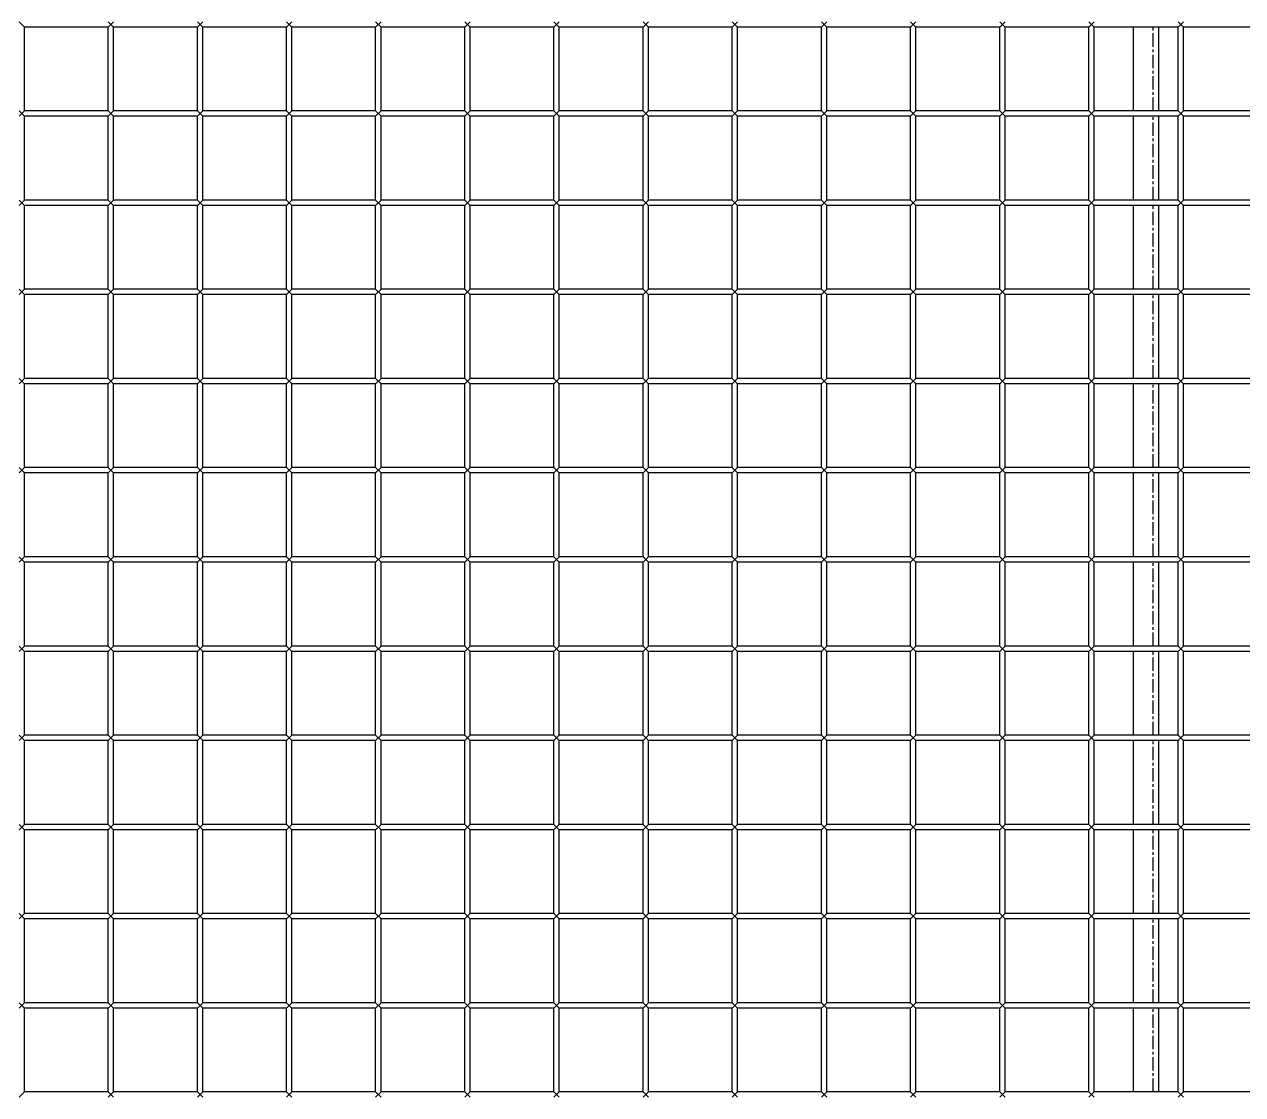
# Model space of a CAD drawing. Header units: millimetres. Extents: x -198529 to 244266, y -64 to 158464.
# Drawn here: x -148698 to -148015, y 96967 to 97567 of the extents above; entities that cross this region are included whole.
import ezdxf

# ---------------------------------------------------------------- set-up
doc = ezdxf.new("R2010")
doc.units = ezdxf.units.MM
doc.linetypes.add('CENTER', pattern=[12, 7.5, -1.5, 1.5, -1.5])
doc.layers.add('0-DCC', color=30, linetype='Continuous')

# ---------------------------------------------------------------- blocks, each defined once
blk = doc.blocks.new('DCC2850x1800(右)')
at = {"color": 0, "linetype": 'Continuous'}
for p, q in [((64492.5, -73306.48), (64489.5, -73303.48)), ((64492.5, -73303.48), (64489.5, -73306.48)), ((64542.5, -73306.48), (64539.5, -73303.48)), ((64542.5, -73303.48), (64539.5, -73306.48)), ((64592.5, -73306.48), (64589.5, -73303.48)), ((64592.5, -73303.48), (64589.5, -73306.48)), ((64642.5, -73306.48), (64639.5, -73303.48)), ((64642.5, -73303.48), (64639.5, -73306.48)), ((64692.5, -73306.48), (64689.5, -73303.48)), ((64692.5, -73303.48), (64689.5, -73306.48)), ((64742.5, -73306.48), (64739.5, -73303.48)), ((64742.5, -73303.48), (64739.5, -73306.48)), ((64792.5, -73306.48), (64789.5, -73303.48)), ((64792.5, -73303.48), (64789.5, -73306.48)), ((64842.5, -73306.48), (64839.5, -73303.48)), ((64842.5, -73303.48), (64839.5, -73306.48)), ((64892.5, -73306.48), (64889.5, -73303.48)), ((64892.5, -73303.48), (64889.5, -73306.48)), ((64942.5, -73306.48), (64939.5, -73303.48)), ((64942.5, -73303.48), (64939.5, -73306.48)), ((64992.5, -73306.48), (64989.5, -73303.48)), ((64992.5, -73303.48), (64989.5, -73306.48)), ((65042.5, -73306.48), (65039.5, -73303.48)), ((65042.5, -73303.48), (65039.5, -73306.48)), ((65092.5, -73306.48), (65089.5, -73303.48)), ((65089.5, -73306.48), (65092.5, -73303.48)), ((65139.5, -73306.48), (65142.5, -73303.48)), ((64442.5, -73306.48), (64489.5, -73306.48)), ((64489.5, -73353.48), (64489.5, -73306.48)), ((64492.5, -73353.48), (64492.5, -73306.48)), ((64492.5, -73306.48), (64539.5, -73306.48)), ((64503.5, -73306.48), (64503.5, -73353.48)), ((64517.5, -73353.48), (64517.5, -73306.48)), ((64539.5, -73353.48), (64539.5, -73306.48)), ((64542.5, -73353.48), (64542.5, -73306.48)), ((64542.5, -73306.48), (64589.5, -73306.48)), ((64589.5, -73353.48), (64589.5, -73306.48)), ((64592.5, -73353.48), (64592.5, -73306.48)), ((64592.5, -73306.48), (64639.5, -73306.48)), ((64639.5, -73353.48), (64639.5, -73306.48)), ((64642.5, -73353.48), (64642.5, -73306.48)), ((64642.5, -73306.48), (64689.5, -73306.48)), ((64689.5, -73353.48), (64689.5, -73306.48)), ((64692.5, -73353.48), (64692.5, -73306.48)), ((64692.5, -73306.48), (64739.5, -73306.48)), ((64739.5, -73353.48), (64739.5, -73306.48)), ((64742.5, -73353.48), (64742.5, -73306.48)), ((64742.5, -73306.48), (64789.5, -73306.48)), ((64789.5, -73353.48), (64789.5, -73306.48)), ((64792.5, -73353.48), (64792.5, -73306.48)), ((64792.5, -73306.48), (64839.5, -73306.48)), ((64839.5, -73353.48), (64839.5, -73306.48)), ((64842.5, -73353.48), (64842.5, -73306.48)), ((64842.5, -73306.48), (64889.5, -73306.48)), ((64889.5, -73353.48), (64889.5, -73306.48)), ((64892.5, -73353.48), (64892.5, -73306.48)), ((64892.5, -73306.48), (64939.5, -73306.48)), ((64939.5, -73353.48), (64939.5, -73306.48)), ((64942.5, -73353.48), (64942.5, -73306.48)), ((64942.5, -73306.48), (64989.5, -73306.48)), ((64989.5, -73353.48), (64989.5, -73306.48)), ((64992.5, -73353.48), (64992.5, -73306.48)), ((64992.5, -73306.48), (65039.5, -73306.48)), ((65039.5, -73353.48), (65039.5, -73306.48)), ((65042.5, -73353.48), (65042.5, -73306.48)), ((65042.5, -73306.48), (65089.5, -73306.48)), ((65089.5, -73353.48), (65089.5, -73306.48)), ((65092.5, -73353.48), (65092.5, -73306.48)), ((65092.5, -73306.48), (65139.5, -73306.48)), ((65139.5, -73353.48), (65139.5, -73306.48)), ((64442.5, -73353.48), (64489.5, -73353.48)), ((64492.5, -73356.48), (64489.5, -73353.48)), ((64492.5, -73353.48), (64489.5, -73356.48)), ((64492.5, -73353.48), (64539.5, -73353.48)), ((64542.5, -73356.48), (64539.5, -73353.48)), ((64542.5, -73353.48), (64539.5, -73356.48)), ((64542.5, -73353.48), (64589.5, -73353.48)), ((64592.5, -73353.48), (64589.5, -73356.48)), ((64592.5, -73356.48), (64589.5, -73353.48)), ((64592.5, -73353.48), (64639.5, -73353.48)), ((64642.5, -73356.48), (64639.5, -73353.48)), ((64642.5, -73353.48), (64639.5, -73356.48)), ((64642.5, -73353.48), (64689.5, -73353.48)), ((64692.5, -73356.48), (64689.5, -73353.48)), ((64692.5, -73353.48), (64689.5, -73356.48)), ((64692.5, -73353.48), (64739.5, -73353.48)), ((64742.5, -73356.48), (64739.5, -73353.48)), ((64742.5, -73353.48), (64739.5, -73356.48)), ((64742.5, -73353.48), (64789.5, -73353.48)), ((64792.5, -73353.48), (64789.5, -73356.48)), ((64792.5, -73356.48), (64789.5, -73353.48)), ((64792.5, -73353.48), (64839.5, -73353.48)), ((64842.5, -73356.48), (64839.5, -73353.48)), ((64842.5, -73353.48), (64839.5, -73356.48)), ((64842.5, -73353.48), (64889.5, -73353.48)), ((64892.5, -73356.48), (64889.5, -73353.48)), ((64892.5, -73353.48), (64889.5, -73356.48)), ((64892.5, -73353.48), (64939.5, -73353.48)), ((64942.5, -73353.48), (64939.5, -73356.48)), ((64942.5, -73356.48), (64939.5, -73353.48)), ((64942.5, -73353.48), (64989.5, -73353.48)), ((64992.5, -73353.48), (64989.5, -73356.48)), ((64992.5, -73356.48), (64989.5, -73353.48)), ((64992.5, -73353.48), (65039.5, -73353.48)), ((65042.5, -73356.48), (65039.5, -73353.48)), ((65042.5, -73353.48), (65039.5, -73356.48)), ((65042.5, -73353.48), (65089.5, -73353.48)), ((65092.5, -73356.48), (65089.5, -73353.48)), ((65092.5, -73353.48), (65089.5, -73356.48)), ((65092.5, -73353.48), (65139.5, -73353.48)), ((65139.5, -73356.48), (65142.5, -73353.48)), ((65142.5, -73356.48), (65139.5, -73353.48)), ((64442.5, -73356.48), (64489.5, -73356.48)), ((64489.5, -73403.48), (64489.5, -73356.48)), ((64492.5, -73403.48), (64492.5, -73356.48)), ((64492.5, -73356.48), (64539.5, -73356.48)), ((64503.5, -73356.48), (64503.5, -73403.48)), ((64517.5, -73403.48), (64517.5, -73356.48)), ((64539.5, -73403.48), (64539.5, -73356.48)), ((64542.5, -73403.48), (64542.5, -73356.48)), ((64542.5, -73356.48), (64589.5, -73356.48)), ((64589.5, -73403.48), (64589.5, -73356.48)), ((64592.5, -73403.48), (64592.5, -73356.48)), ((64592.5, -73356.48), (64639.5, -73356.48)), ((64639.5, -73403.48), (64639.5, -73356.48)), ((64642.5, -73403.48), (64642.5, -73356.48)), ((64642.5, -73356.48), (64689.5, -73356.48)), ((64689.5, -73403.48), (64689.5, -73356.48)), ((64692.5, -73403.48), (64692.5, -73356.48)), ((64692.5, -73356.48), (64739.5, -73356.48)), ((64739.5, -73403.48), (64739.5, -73356.48)), ((64742.5, -73403.48), (64742.5, -73356.48)), ((64742.5, -73356.48), (64789.5, -73356.48)), ((64789.5, -73403.48), (64789.5, -73356.48)), ((64792.5, -73403.48), (64792.5, -73356.48)), ((64792.5, -73356.48), (64839.5, -73356.48)), ((64839.5, -73403.48), (64839.5, -73356.48)), ((64842.5, -73403.48), (64842.5, -73356.48)), ((64842.5, -73356.48), (64889.5, -73356.48)), ((64889.5, -73403.48), (64889.5, -73356.48)), ((64892.5, -73403.48), (64892.5, -73356.48)), ((64892.5, -73356.48), (64939.5, -73356.48)), ((64939.5, -73403.48), (64939.5, -73356.48)), ((64942.5, -73403.48), (64942.5, -73356.48)), ((64942.5, -73356.48), (64989.5, -73356.48)), ((64989.5, -73403.48), (64989.5, -73356.48)), ((64992.5, -73403.48), (64992.5, -73356.48)), ((64992.5, -73356.48), (65039.5, -73356.48)), ((65039.5, -73403.48), (65039.5, -73356.48)), ((65042.5, -73403.48), (65042.5, -73356.48)), ((65042.5, -73356.48), (65089.5, -73356.48)), ((65089.5, -73403.48), (65089.5, -73356.48)), ((65092.5, -73403.48), (65092.5, -73356.48)), ((65092.5, -73356.48), (65139.5, -73356.48)), ((65139.5, -73403.48), (65139.5, -73356.48)), ((64442.5, -73403.48), (64489.5, -73403.48)), ((64442.5, -73406.48), (64489.5, -73406.48)), ((64492.5, -73406.48), (64489.5, -73403.48)), ((64492.5, -73403.48), (64489.5, -73406.48)), ((64489.5, -73453.48), (64489.5, -73406.48)), ((64492.5, -73403.48), (64539.5, -73403.48)), ((64492.5, -73453.48), (64492.5, -73406.48)), ((64492.5, -73406.48), (64539.5, -73406.48)), ((64503.5, -73406.48), (64503.5, -73453.48)), ((64517.5, -73453.48), (64517.5, -73406.48)), ((64542.5, -73403.48), (64539.5, -73406.48)), ((64542.5, -73406.48), (64539.5, -73403.48)), ((64539.5, -73453.48), (64539.5, -73406.48)), ((64542.5, -73403.48), (64589.5, -73403.48)), ((64542.5, -73453.48), (64542.5, -73406.48)), ((64542.5, -73406.48), (64589.5, -73406.48)), ((64592.5, -73403.48), (64589.5, -73406.48)), ((64592.5, -73406.48), (64589.5, -73403.48)), ((64589.5, -73453.48), (64589.5, -73406.48)), ((64592.5, -73403.48), (64639.5, -73403.48)), ((64592.5, -73453.48), (64592.5, -73406.48)), ((64592.5, -73406.48), (64639.5, -73406.48)), ((64642.5, -73403.48), (64639.5, -73406.48)), ((64642.5, -73406.48), (64639.5, -73403.48)), ((64639.5, -73453.48), (64639.5, -73406.48)), ((64642.5, -73403.48), (64689.5, -73403.48)), ((64642.5, -73453.48), (64642.5, -73406.48)), ((64642.5, -73406.48), (64689.5, -73406.48)), ((64692.5, -73406.48), (64689.5, -73403.48)), ((64692.5, -73403.48), (64689.5, -73406.48)), ((64689.5, -73453.48), (64689.5, -73406.48)), ((64692.5, -73403.48), (64739.5, -73403.48)), ((64692.5, -73453.48), (64692.5, -73406.48)), ((64692.5, -73406.48), (64739.5, -73406.48)), ((64742.5, -73403.48), (64739.5, -73406.48)), ((64742.5, -73406.48), (64739.5, -73403.48)), ((64739.5, -73453.48), (64739.5, -73406.48)), ((64742.5, -73403.48), (64789.5, -73403.48)), ((64742.5, -73453.48), (64742.5, -73406.48)), ((64742.5, -73406.48), (64789.5, -73406.48)), ((64792.5, -73403.48), (64789.5, -73406.48)), ((64792.5, -73406.48), (64789.5, -73403.48)), ((64789.5, -73453.48), (64789.5, -73406.48)), ((64792.5, -73403.48), (64839.5, -73403.48)), ((64792.5, -73453.48), (64792.5, -73406.48)), ((64792.5, -73406.48), (64839.5, -73406.48)), ((64842.5, -73403.48), (64839.5, -73406.48)), ((64842.5, -73406.48), (64839.5, -73403.48)), ((64839.5, -73453.48), (64839.5, -73406.48)), ((64842.5, -73403.48), (64889.5, -73403.48)), ((64842.5, -73453.48), (64842.5, -73406.48)), ((64842.5, -73406.48), (64889.5, -73406.48)), ((64892.5, -73403.48), (64889.5, -73406.48)), ((64892.5, -73406.48), (64889.5, -73403.48)), ((64889.5, -73453.48), (64889.5, -73406.48)), ((64892.5, -73403.48), (64939.5, -73403.48)), ((64892.5, -73453.48), (64892.5, -73406.48)), ((64892.5, -73406.48), (64939.5, -73406.48)), ((64942.5, -73403.48), (64939.5, -73406.48)), ((64942.5, -73406.48), (64939.5, -73403.48)), ((64939.5, -73453.48), (64939.5, -73406.48)), ((64942.5, -73403.48), (64989.5, -73403.48)), ((64942.5, -73453.48), (64942.5, -73406.48)), ((64942.5, -73406.48), (64989.5, -73406.48)), ((64992.5, -73403.48), (64989.5, -73406.48)), ((64992.5, -73406.48), (64989.5, -73403.48)), ((64989.5, -73453.48), (64989.5, -73406.48)), ((64992.5, -73403.48), (65039.5, -73403.48)), ((64992.5, -73453.48), (64992.5, -73406.48)), ((64992.5, -73406.48), (65039.5, -73406.48)), ((65042.5, -73403.48), (65039.5, -73406.48)), ((65042.5, -73406.48), (65039.5, -73403.48)), ((65039.5, -73453.48), (65039.5, -73406.48)), ((65042.5, -73403.48), (65089.5, -73403.48)), ((65042.5, -73453.48), (65042.5, -73406.48)), ((65042.5, -73406.48), (65089.5, -73406.48)), ((65092.5, -73403.48), (65089.5, -73406.48)), ((65092.5, -73406.48), (65089.5, -73403.48)), ((65089.5, -73453.48), (65089.5, -73406.48)), ((65092.5, -73403.48), (65139.5, -73403.48)), ((65092.5, -73453.48), (65092.5, -73406.48)), ((65092.5, -73406.48), (65139.5, -73406.48)), ((65142.5, -73403.48), (65139.5, -73406.48)), ((65142.5, -73406.48), (65139.5, -73403.48)), ((65139.5, -73453.48), (65139.5, -73406.48)), ((64442.5, -73453.48), (64489.5, -73453.48)), ((64492.5, -73453.48), (64489.5, -73456.48)), ((64492.5, -73456.48), (64489.5, -73453.48)), ((64492.5, -73453.48), (64539.5, -73453.48)), ((64542.5, -73453.48), (64539.5, -73456.48)), ((64542.5, -73456.48), (64539.5, -73453.48)), ((64542.5, -73453.48), (64589.5, -73453.48)), ((64592.5, -73453.48), (64589.5, -73456.48)), ((64592.5, -73456.48), (64589.5, -73453.48)), ((64592.5, -73453.48), (64639.5, -73453.48)), ((64642.5, -73453.48), (64639.5, -73456.48)), ((64642.5, -73456.48), (64639.5, -73453.48)), ((64642.5, -73453.48), (64689.5, -73453.48)), ((64692.5, -73453.48), (64689.5, -73456.48)), ((64692.5, -73456.48), (64689.5, -73453.48)), ((64692.5, -73453.48), (64739.5, -73453.48)), ((64742.5, -73453.48), (64739.5, -73456.48)), ((64742.5, -73456.48), (64739.5, -73453.48)), ((64742.5, -73453.48), (64789.5, -73453.48)), ((64792.5, -73453.48), (64789.5, -73456.48)), ((64792.5, -73456.48), (64789.5, -73453.48)), ((64792.5, -73453.48), (64839.5, -73453.48)), ((64842.5, -73453.48), (64839.5, -73456.48)), ((64842.5, -73456.48), (64839.5, -73453.48)), ((64842.5, -73453.48), (64889.5, -73453.48)), ((64892.5, -73453.48), (64889.5, -73456.48)), ((64892.5, -73456.48), (64889.5, -73453.48)), ((64892.5, -73453.48), (64939.5, -73453.48)), ((64942.5, -73453.48), (64939.5, -73456.48)), ((64942.5, -73456.48), (64939.5, -73453.48)), ((64942.5, -73453.48), (64989.5, -73453.48)), ((64992.5, -73453.48), (64989.5, -73456.48)), ((64992.5, -73456.48), (64989.5, -73453.48)), ((64992.5, -73453.48), (65039.5, -73453.48)), ((65042.5, -73453.48), (65039.5, -73456.48)), ((65042.5, -73456.48), (65039.5, -73453.48)), ((65042.5, -73453.48), (65089.5, -73453.48)), ((65092.5, -73453.48), (65089.5, -73456.48)), ((65092.5, -73456.48), (65089.5, -73453.48)), ((65092.5, -73453.48), (65139.5, -73453.48)), ((65142.5, -73453.48), (65139.5, -73456.48)), ((65142.5, -73456.48), (65139.5, -73453.48)), ((64442.5, -73456.48), (64489.5, -73456.48)), ((64489.5, -73503.48), (64489.5, -73456.48)), ((64492.5, -73503.48), (64492.5, -73456.48)), ((64492.5, -73456.48), (64539.5, -73456.48)), ((64503.5, -73456.48), (64503.5, -73503.48)), ((64517.5, -73503.48), (64517.5, -73456.48)), ((64539.5, -73503.48), (64539.5, -73456.48)), ((64542.5, -73503.48), (64542.5, -73456.48)), ((64542.5, -73456.48), (64589.5, -73456.48)), ((64589.5, -73503.48), (64589.5, -73456.48)), ((64592.5, -73503.48), (64592.5, -73456.48)), ((64592.5, -73456.48), (64639.5, -73456.48)), ((64639.5, -73503.48), (64639.5, -73456.48)), ((64642.5, -73503.48), (64642.5, -73456.48)), ((64642.5, -73456.48), (64689.5, -73456.48)), ((64689.5, -73503.48), (64689.5, -73456.48)), ((64692.5, -73503.48), (64692.5, -73456.48)), ((64692.5, -73456.48), (64739.5, -73456.48)), ((64739.5, -73503.48), (64739.5, -73456.48)), ((64742.5, -73503.48), (64742.5, -73456.48)), ((64742.5, -73456.48), (64789.5, -73456.48)), ((64789.5, -73503.48), (64789.5, -73456.48)), ((64792.5, -73503.48), (64792.5, -73456.48)), ((64792.5, -73456.48), (64839.5, -73456.48)), ((64839.5, -73503.48), (64839.5, -73456.48)), ((64842.5, -73503.48), (64842.5, -73456.48)), ((64842.5, -73456.48), (64889.5, -73456.48)), ((64889.5, -73503.48), (64889.5, -73456.48)), ((64892.5, -73503.48), (64892.5, -73456.48)), ((64892.5, -73456.48), (64939.5, -73456.48)), ((64939.5, -73503.48), (64939.5, -73456.48)), ((64942.5, -73503.48), (64942.5, -73456.48)), ((64942.5, -73456.48), (64989.5, -73456.48)), ((64989.5, -73503.48), (64989.5, -73456.48)), ((64992.5, -73503.48), (64992.5, -73456.48)), ((64992.5, -73456.48), (65039.5, -73456.48)), ((65039.5, -73503.48), (65039.5, -73456.48)), ((65042.5, -73503.48), (65042.5, -73456.48)), ((65042.5, -73456.48), (65089.5, -73456.48)), ((65089.5, -73503.48), (65089.5, -73456.48)), ((65092.5, -73503.48), (65092.5, -73456.48)), ((65092.5, -73456.48), (65139.5, -73456.48)), ((65139.5, -73503.48), (65139.5, -73456.48)), ((64442.5, -73503.48), (64489.5, -73503.48)), ((64492.5, -73503.48), (64489.5, -73506.48)), ((64492.5, -73506.48), (64489.5, -73503.48)), ((64492.5, -73503.48), (64539.5, -73503.48)), ((64542.5, -73503.48), (64539.5, -73506.48)), ((64542.5, -73506.48), (64539.5, -73503.48)), ((64542.5, -73503.48), (64589.5, -73503.48)), ((64592.5, -73503.48), (64589.5, -73506.48)), ((64592.5, -73506.48), (64589.5, -73503.48)), ((64592.5, -73503.48), (64639.5, -73503.48)), ((64642.5, -73503.48), (64639.5, -73506.48)), ((64642.5, -73506.48), (64639.5, -73503.48)), ((64642.5, -73503.48), (64689.5, -73503.48)), ((64692.5, -73503.48), (64689.5, -73506.48)), ((64692.5, -73506.48), (64689.5, -73503.48)), ((64692.5, -73503.48), (64739.5, -73503.48)), ((64742.5, -73503.48), (64739.5, -73506.48)), ((64742.5, -73506.48), (64739.5, -73503.48)), ((64742.5, -73503.48), (64789.5, -73503.48)), ((64792.5, -73503.48), (64789.5, -73506.48)), ((64792.5, -73506.48), (64789.5, -73503.48)), ((64792.5, -73503.48), (64839.5, -73503.48)), ((64842.5, -73503.48), (64839.5, -73506.48)), ((64842.5, -73506.48), (64839.5, -73503.48)), ((64842.5, -73503.48), (64889.5, -73503.48)), ((64892.5, -73503.48), (64889.5, -73506.48)), ((64892.5, -73506.48), (64889.5, -73503.48)), ((64892.5, -73503.48), (64939.5, -73503.48)), ((64942.5, -73503.48), (64939.5, -73506.48)), ((64942.5, -73506.48), (64939.5, -73503.48)), ((64942.5, -73503.48), (64989.5, -73503.48)), ((64992.5, -73503.48), (64989.5, -73506.48)), ((64992.5, -73506.48), (64989.5, -73503.48)), ((64992.5, -73503.48), (65039.5, -73503.48)), ((65042.5, -73503.48), (65039.5, -73506.48)), ((65042.5, -73506.48), (65039.5, -73503.48)), ((65042.5, -73503.48), (65089.5, -73503.48)), ((65092.5, -73503.48), (65089.5, -73506.48)), ((65092.5, -73506.48), (65089.5, -73503.48)), ((65092.5, -73503.48), (65139.5, -73503.48)), ((65142.5, -73503.48), (65139.5, -73506.48)), ((65142.5, -73506.48), (65139.5, -73503.48)), ((64442.5, -73506.48), (64489.5, -73506.48)), ((64489.5, -73553.48), (64489.5, -73506.48)), ((64492.5, -73553.48), (64492.5, -73506.48)), ((64492.5, -73506.48), (64539.5, -73506.48)), ((64503.5, -73506.48), (64503.5, -73553.48)), ((64517.5, -73553.48), (64517.5, -73506.48)), ((64539.5, -73553.48), (64539.5, -73506.48)), ((64542.5, -73553.48), (64542.5, -73506.48)), ((64542.5, -73506.48), (64589.5, -73506.48)), ((64589.5, -73553.48), (64589.5, -73506.48)), ((64592.5, -73553.48), (64592.5, -73506.48)), ((64592.5, -73506.48), (64639.5, -73506.48)), ((64639.5, -73553.48), (64639.5, -73506.48)), ((64642.5, -73553.48), (64642.5, -73506.48)), ((64642.5, -73506.48), (64689.5, -73506.48)), ((64689.5, -73553.48), (64689.5, -73506.48)), ((64692.5, -73553.48), (64692.5, -73506.48)), ((64692.5, -73506.48), (64739.5, -73506.48)), ((64739.5, -73553.48), (64739.5, -73506.48)), ((64742.5, -73553.48), (64742.5, -73506.48)), ((64742.5, -73506.48), (64789.5, -73506.48)), ((64789.5, -73553.48), (64789.5, -73506.48)), ((64792.5, -73553.48), (64792.5, -73506.48)), ((64792.5, -73506.48), (64839.5, -73506.48)), ((64839.5, -73553.48), (64839.5, -73506.48)), ((64842.5, -73553.48), (64842.5, -73506.48)), ((64842.5, -73506.48), (64889.5, -73506.48)), ((64889.5, -73553.48), (64889.5, -73506.48)), ((64892.5, -73553.48), (64892.5, -73506.48)), ((64892.5, -73506.48), (64939.5, -73506.48)), ((64939.5, -73553.48), (64939.5, -73506.48)), ((64942.5, -73553.48), (64942.5, -73506.48)), ((64942.5, -73506.48), (64989.5, -73506.48)), ((64989.5, -73553.48), (64989.5, -73506.48)), ((64992.5, -73553.48), (64992.5, -73506.48)), ((64992.5, -73506.48), (65039.5, -73506.48)), ((65039.5, -73553.48), (65039.5, -73506.48)), ((65042.5, -73553.48), (65042.5, -73506.48)), ((65042.5, -73506.48), (65089.5, -73506.48)), ((65089.5, -73553.48), (65089.5, -73506.48)), ((65092.5, -73553.48), (65092.5, -73506.48)), ((65092.5, -73506.48), (65139.5, -73506.48)), ((65139.5, -73553.48), (65139.5, -73506.48)), ((64442.5, -73553.48), (64489.5, -73553.48)), ((64442.5, -73556.48), (64489.5, -73556.48)), ((64492.5, -73553.48), (64489.5, -73556.48)), ((64492.5, -73556.48), (64489.5, -73553.48)), ((64489.5, -73603.48), (64489.5, -73556.48)), ((64492.5, -73553.48), (64539.5, -73553.48)), ((64492.5, -73603.48), (64492.5, -73556.48)), ((64492.5, -73556.48), (64539.5, -73556.48)), ((64503.5, -73556.48), (64503.5, -73603.48)), ((64517.5, -73603.48), (64517.5, -73556.48)), ((64542.5, -73553.48), (64539.5, -73556.48)), ((64542.5, -73556.48), (64539.5, -73553.48)), ((64539.5, -73603.48), (64539.5, -73556.48)), ((64542.5, -73553.48), (64589.5, -73553.48)), ((64542.5, -73603.48), (64542.5, -73556.48)), ((64542.5, -73556.48), (64589.5, -73556.48)), ((64592.5, -73553.48), (64589.5, -73556.48)), ((64592.5, -73556.48), (64589.5, -73553.48)), ((64589.5, -73603.48), (64589.5, -73556.48)), ((64592.5, -73553.48), (64639.5, -73553.48)), ((64592.5, -73603.48), (64592.5, -73556.48)), ((64592.5, -73556.48), (64639.5, -73556.48)), ((64642.5, -73553.48), (64639.5, -73556.48)), ((64642.5, -73556.48), (64639.5, -73553.48)), ((64639.5, -73603.48), (64639.5, -73556.48)), ((64642.5, -73553.48), (64689.5, -73553.48)), ((64642.5, -73603.48), (64642.5, -73556.48)), ((64642.5, -73556.48), (64689.5, -73556.48)), ((64692.5, -73553.48), (64689.5, -73556.48)), ((64692.5, -73556.48), (64689.5, -73553.48)), ((64689.5, -73603.48), (64689.5, -73556.48)), ((64692.5, -73553.48), (64739.5, -73553.48)), ((64692.5, -73603.48), (64692.5, -73556.48)), ((64692.5, -73556.48), (64739.5, -73556.48)), ((64742.5, -73553.48), (64739.5, -73556.48)), ((64742.5, -73556.48), (64739.5, -73553.48)), ((64739.5, -73603.48), (64739.5, -73556.48)), ((64742.5, -73553.48), (64789.5, -73553.48)), ((64742.5, -73603.48), (64742.5, -73556.48)), ((64742.5, -73556.48), (64789.5, -73556.48)), ((64792.5, -73553.48), (64789.5, -73556.48)), ((64792.5, -73556.48), (64789.5, -73553.48)), ((64789.5, -73603.48), (64789.5, -73556.48)), ((64792.5, -73553.48), (64839.5, -73553.48)), ((64792.5, -73603.48), (64792.5, -73556.48)), ((64792.5, -73556.48), (64839.5, -73556.48)), ((64842.5, -73553.48), (64839.5, -73556.48)), ((64842.5, -73556.48), (64839.5, -73553.48)), ((64839.5, -73603.48), (64839.5, -73556.48)), ((64842.5, -73553.48), (64889.5, -73553.48)), ((64842.5, -73603.48), (64842.5, -73556.48)), ((64842.5, -73556.48), (64889.5, -73556.48)), ((64892.5, -73553.48), (64889.5, -73556.48)), ((64892.5, -73556.48), (64889.5, -73553.48)), ((64889.5, -73603.48), (64889.5, -73556.48)), ((64892.5, -73553.48), (64939.5, -73553.48)), ((64892.5, -73603.48), (64892.5, -73556.48)), ((64892.5, -73556.48), (64939.5, -73556.48)), ((64942.5, -73553.48), (64939.5, -73556.48)), ((64942.5, -73556.48), (64939.5, -73553.48)), ((64939.5, -73603.48), (64939.5, -73556.48)), ((64942.5, -73553.48), (64989.5, -73553.48)), ((64942.5, -73603.48), (64942.5, -73556.48)), ((64942.5, -73556.48), (64989.5, -73556.48)), ((64992.5, -73553.48), (64989.5, -73556.48)), ((64992.5, -73556.48), (64989.5, -73553.48)), ((64989.5, -73603.48), (64989.5, -73556.48)), ((64992.5, -73553.48), (65039.5, -73553.48)), ((64992.5, -73603.48), (64992.5, -73556.48)), ((64992.5, -73556.48), (65039.5, -73556.48)), ((65042.5, -73553.48), (65039.5, -73556.48)), ((65042.5, -73556.48), (65039.5, -73553.48)), ((65039.5, -73603.48), (65039.5, -73556.48)), ((65042.5, -73553.48), (65089.5, -73553.48)), ((65042.5, -73603.48), (65042.5, -73556.48)), ((65042.5, -73556.48), (65089.5, -73556.48)), ((65092.5, -73553.48), (65089.5, -73556.48)), ((65092.5, -73556.48), (65089.5, -73553.48)), ((65089.5, -73603.48), (65089.5, -73556.48)), ((65092.5, -73553.48), (65139.5, -73553.48)), ((65092.5, -73603.48), (65092.5, -73556.48)), ((65092.5, -73556.48), (65139.5, -73556.48)), ((65142.5, -73553.48), (65139.5, -73556.48)), ((65142.5, -73556.48), (65139.5, -73553.48)), ((65139.5, -73603.48), (65139.5, -73556.48)), ((64442.5, -73603.48), (64489.5, -73603.48)), ((64442.5, -73606.48), (64489.5, -73606.48)), ((64492.5, -73603.48), (64489.5, -73606.48)), ((64492.5, -73606.48), (64489.5, -73603.48)), ((64489.5, -73653.48), (64489.5, -73606.48)), ((64492.5, -73603.48), (64539.5, -73603.48)), ((64492.5, -73653.48), (64492.5, -73606.48)), ((64492.5, -73606.48), (64539.5, -73606.48)), ((64503.5, -73606.48), (64503.5, -73653.48)), ((64517.5, -73653.48), (64517.5, -73606.48)), ((64542.5, -73603.48), (64539.5, -73606.48)), ((64542.5, -73606.48), (64539.5, -73603.48)), ((64539.5, -73653.48), (64539.5, -73606.48)), ((64542.5, -73603.48), (64589.5, -73603.48)), ((64542.5, -73653.48), (64542.5, -73606.48)), ((64542.5, -73606.48), (64589.5, -73606.48)), ((64592.5, -73603.48), (64589.5, -73606.48)), ((64592.5, -73606.48), (64589.5, -73603.48)), ((64589.5, -73653.48), (64589.5, -73606.48)), ((64592.5, -73603.48), (64639.5, -73603.48)), ((64592.5, -73653.48), (64592.5, -73606.48)), ((64592.5, -73606.48), (64639.5, -73606.48)), ((64642.5, -73603.48), (64639.5, -73606.48)), ((64642.5, -73606.48), (64639.5, -73603.48)), ((64639.5, -73653.48), (64639.5, -73606.48)), ((64642.5, -73603.48), (64689.5, -73603.48)), ((64642.5, -73653.48), (64642.5, -73606.48)), ((64642.5, -73606.48), (64689.5, -73606.48)), ((64692.5, -73603.48), (64689.5, -73606.48)), ((64692.5, -73606.48), (64689.5, -73603.48)), ((64689.5, -73653.48), (64689.5, -73606.48)), ((64692.5, -73603.48), (64739.5, -73603.48)), ((64692.5, -73653.48), (64692.5, -73606.48)), ((64692.5, -73606.48), (64739.5, -73606.48)), ((64742.5, -73603.48), (64739.5, -73606.48)), ((64742.5, -73606.48), (64739.5, -73603.48)), ((64739.5, -73653.48), (64739.5, -73606.48)), ((64742.5, -73603.48), (64789.5, -73603.48)), ((64742.5, -73653.48), (64742.5, -73606.48)), ((64742.5, -73606.48), (64789.5, -73606.48)), ((64792.5, -73603.48), (64789.5, -73606.48)), ((64792.5, -73606.48), (64789.5, -73603.48)), ((64789.5, -73653.48), (64789.5, -73606.48)), ((64792.5, -73603.48), (64839.5, -73603.48)), ((64792.5, -73653.48), (64792.5, -73606.48)), ((64792.5, -73606.48), (64839.5, -73606.48)), ((64842.5, -73603.48), (64839.5, -73606.48)), ((64842.5, -73606.48), (64839.5, -73603.48)), ((64839.5, -73653.48), (64839.5, -73606.48)), ((64842.5, -73603.48), (64889.5, -73603.48)), ((64842.5, -73653.48), (64842.5, -73606.48)), ((64842.5, -73606.48), (64889.5, -73606.48)), ((64892.5, -73603.48), (64889.5, -73606.48)), ((64892.5, -73606.48), (64889.5, -73603.48)), ((64889.5, -73653.48), (64889.5, -73606.48)), ((64892.5, -73603.48), (64939.5, -73603.48)), ((64892.5, -73653.48), (64892.5, -73606.48)), ((64892.5, -73606.48), (64939.5, -73606.48)), ((64942.5, -73603.48), (64939.5, -73606.48)), ((64942.5, -73606.48), (64939.5, -73603.48)), ((64939.5, -73653.48), (64939.5, -73606.48)), ((64942.5, -73603.48), (64989.5, -73603.48)), ((64942.5, -73653.48), (64942.5, -73606.48)), ((64942.5, -73606.48), (64989.5, -73606.48)), ((64992.5, -73603.48), (64989.5, -73606.48)), ((64992.5, -73606.48), (64989.5, -73603.48)), ((64989.5, -73653.48), (64989.5, -73606.48)), ((64992.5, -73603.48), (65039.5, -73603.48)), ((64992.5, -73653.48), (64992.5, -73606.48)), ((64992.5, -73606.48), (65039.5, -73606.48)), ((65042.5, -73603.48), (65039.5, -73606.48)), ((65042.5, -73606.48), (65039.5, -73603.48)), ((65039.5, -73653.48), (65039.5, -73606.48)), ((65042.5, -73603.48), (65089.5, -73603.48)), ((65042.5, -73653.48), (65042.5, -73606.48)), ((65042.5, -73606.48), (65089.5, -73606.48)), ((65092.5, -73603.48), (65089.5, -73606.48)), ((65092.5, -73606.48), (65089.5, -73603.48)), ((65089.5, -73653.48), (65089.5, -73606.48)), ((65092.5, -73603.48), (65139.5, -73603.48)), ((65092.5, -73653.48), (65092.5, -73606.48)), ((65092.5, -73606.48), (65139.5, -73606.48)), ((65142.5, -73603.48), (65139.5, -73606.48)), ((65142.5, -73606.48), (65139.5, -73603.48)), ((65139.5, -73653.48), (65139.5, -73606.48)), ((64442.5, -73653.48), (64489.5, -73653.48)), ((64492.5, -73653.48), (64489.5, -73656.48)), ((64492.5, -73656.48), (64489.5, -73653.48)), ((64492.5, -73653.48), (64539.5, -73653.48)), ((64542.5, -73653.48), (64539.5, -73656.48)), ((64542.5, -73656.48), (64539.5, -73653.48)), ((64542.5, -73653.48), (64589.5, -73653.48)), ((64592.5, -73653.48), (64589.5, -73656.48)), ((64592.5, -73656.48), (64589.5, -73653.48)), ((64592.5, -73653.48), (64639.5, -73653.48)), ((64642.5, -73653.48), (64639.5, -73656.48)), ((64642.5, -73656.48), (64639.5, -73653.48)), ((64642.5, -73653.48), (64689.5, -73653.48)), ((64692.5, -73653.48), (64689.5, -73656.48)), ((64692.5, -73656.48), (64689.5, -73653.48)), ((64692.5, -73653.48), (64739.5, -73653.48)), ((64742.5, -73653.48), (64739.5, -73656.48)), ((64742.5, -73656.48), (64739.5, -73653.48)), ((64742.5, -73653.48), (64789.5, -73653.48)), ((64792.5, -73653.48), (64789.5, -73656.48)), ((64792.5, -73656.48), (64789.5, -73653.48)), ((64792.5, -73653.48), (64839.5, -73653.48)), ((64842.5, -73653.48), (64839.5, -73656.48)), ((64842.5, -73656.48), (64839.5, -73653.48)), ((64842.5, -73653.48), (64889.5, -73653.48)), ((64892.5, -73653.48), (64889.5, -73656.48)), ((64892.5, -73656.48), (64889.5, -73653.48)), ((64892.5, -73653.48), (64939.5, -73653.48)), ((64942.5, -73653.48), (64939.5, -73656.48)), ((64942.5, -73656.48), (64939.5, -73653.48)), ((64942.5, -73653.48), (64989.5, -73653.48)), ((64992.5, -73653.48), (64989.5, -73656.48)), ((64992.5, -73656.48), (64989.5, -73653.48)), ((64992.5, -73653.48), (65039.5, -73653.48)), ((65042.5, -73653.48), (65039.5, -73656.48)), ((65042.5, -73656.48), (65039.5, -73653.48)), ((65042.5, -73653.48), (65089.5, -73653.48)), ((65092.5, -73653.48), (65089.5, -73656.48)), ((65092.5, -73656.48), (65089.5, -73653.48)), ((65092.5, -73653.48), (65139.5, -73653.48)), ((65142.5, -73653.48), (65139.5, -73656.48)), ((65142.5, -73656.48), (65139.5, -73653.48)), ((64442.5, -73656.48), (64489.5, -73656.48)), ((64489.5, -73703.48), (64489.5, -73656.48)), ((64492.5, -73703.48), (64492.5, -73656.48)), ((64492.5, -73656.48), (64539.5, -73656.48)), ((64503.5, -73656.48), (64503.5, -73703.48)), ((64517.5, -73703.48), (64517.5, -73656.48)), ((64539.5, -73703.48), (64539.5, -73656.48)), ((64542.5, -73703.48), (64542.5, -73656.48)), ((64542.5, -73656.48), (64589.5, -73656.48)), ((64589.5, -73703.48), (64589.5, -73656.48)), ((64592.5, -73703.48), (64592.5, -73656.48)), ((64592.5, -73656.48), (64639.5, -73656.48)), ((64639.5, -73703.48), (64639.5, -73656.48)), ((64642.5, -73703.48), (64642.5, -73656.48)), ((64642.5, -73656.48), (64689.5, -73656.48)), ((64689.5, -73703.48), (64689.5, -73656.48)), ((64692.5, -73703.48), (64692.5, -73656.48)), ((64692.5, -73656.48), (64739.5, -73656.48)), ((64739.5, -73703.48), (64739.5, -73656.48)), ((64742.5, -73703.48), (64742.5, -73656.48)), ((64742.5, -73656.48), (64789.5, -73656.48)), ((64789.5, -73703.48), (64789.5, -73656.48)), ((64792.5, -73703.48), (64792.5, -73656.48)), ((64792.5, -73656.48), (64839.5, -73656.48)), ((64839.5, -73703.48), (64839.5, -73656.48)), ((64842.5, -73703.48), (64842.5, -73656.48)), ((64842.5, -73656.48), (64889.5, -73656.48)), ((64889.5, -73703.48), (64889.5, -73656.48)), ((64892.5, -73703.48), (64892.5, -73656.48)), ((64892.5, -73656.48), (64939.5, -73656.48)), ((64939.5, -73703.48), (64939.5, -73656.48)), ((64942.5, -73703.48), (64942.5, -73656.48)), ((64942.5, -73656.48), (64989.5, -73656.48)), ((64989.5, -73703.48), (64989.5, -73656.48)), ((64992.5, -73703.48), (64992.5, -73656.48)), ((64992.5, -73656.48), (65039.5, -73656.48)), ((65039.5, -73703.48), (65039.5, -73656.48)), ((65042.5, -73703.48), (65042.5, -73656.48)), ((65042.5, -73656.48), (65089.5, -73656.48)), ((65089.5, -73703.48), (65089.5, -73656.48)), ((65092.5, -73703.48), (65092.5, -73656.48)), ((65092.5, -73656.48), (65139.5, -73656.48)), ((65139.5, -73703.48), (65139.5, -73656.48)), ((64442.5, -73703.48), (64489.5, -73703.48)), ((64442.5, -73706.48), (64489.5, -73706.48)), ((64492.5, -73703.48), (64489.5, -73706.48)), ((64492.5, -73706.48), (64489.5, -73703.48)), ((64489.5, -73753.48), (64489.5, -73706.48)), ((64492.5, -73703.48), (64539.5, -73703.48)), ((64492.5, -73753.48), (64492.5, -73706.48)), ((64492.5, -73706.48), (64539.5, -73706.48)), ((64503.5, -73706.48), (64503.5, -73753.48)), ((64517.5, -73753.48), (64517.5, -73706.48)), ((64542.5, -73703.48), (64539.5, -73706.48)), ((64542.5, -73706.48), (64539.5, -73703.48)), ((64539.5, -73753.48), (64539.5, -73706.48)), ((64542.5, -73703.48), (64589.5, -73703.48)), ((64542.5, -73753.48), (64542.5, -73706.48)), ((64542.5, -73706.48), (64589.5, -73706.48)), ((64592.5, -73703.48), (64589.5, -73706.48)), ((64592.5, -73706.48), (64589.5, -73703.48)), ((64589.5, -73753.48), (64589.5, -73706.48)), ((64592.5, -73703.48), (64639.5, -73703.48)), ((64592.5, -73753.48), (64592.5, -73706.48)), ((64592.5, -73706.48), (64639.5, -73706.48)), ((64642.5, -73703.48), (64639.5, -73706.48)), ((64642.5, -73706.48), (64639.5, -73703.48)), ((64639.5, -73753.48), (64639.5, -73706.48)), ((64642.5, -73703.48), (64689.5, -73703.48)), ((64642.5, -73753.48), (64642.5, -73706.48)), ((64642.5, -73706.48), (64689.5, -73706.48)), ((64692.5, -73703.48), (64689.5, -73706.48)), ((64692.5, -73706.48), (64689.5, -73703.48)), ((64689.5, -73753.48), (64689.5, -73706.48)), ((64692.5, -73703.48), (64739.5, -73703.48)), ((64692.5, -73753.48), (64692.5, -73706.48)), ((64692.5, -73706.48), (64739.5, -73706.48)), ((64742.5, -73703.48), (64739.5, -73706.48)), ((64742.5, -73706.48), (64739.5, -73703.48)), ((64739.5, -73753.48), (64739.5, -73706.48)), ((64742.5, -73703.48), (64789.5, -73703.48)), ((64742.5, -73753.48), (64742.5, -73706.48)), ((64742.5, -73706.48), (64789.5, -73706.48)), ((64792.5, -73703.48), (64789.5, -73706.48)), ((64792.5, -73706.48), (64789.5, -73703.48)), ((64789.5, -73753.48), (64789.5, -73706.48)), ((64792.5, -73703.48), (64839.5, -73703.48)), ((64792.5, -73753.48), (64792.5, -73706.48)), ((64792.5, -73706.48), (64839.5, -73706.48)), ((64842.5, -73703.48), (64839.5, -73706.48)), ((64842.5, -73706.48), (64839.5, -73703.48)), ((64839.5, -73753.48), (64839.5, -73706.48)), ((64842.5, -73703.48), (64889.5, -73703.48)), ((64842.5, -73753.48), (64842.5, -73706.48)), ((64842.5, -73706.48), (64889.5, -73706.48)), ((64892.5, -73703.48), (64889.5, -73706.48)), ((64892.5, -73706.48), (64889.5, -73703.48)), ((64889.5, -73753.48), (64889.5, -73706.48)), ((64892.5, -73703.48), (64939.5, -73703.48)), ((64892.5, -73753.48), (64892.5, -73706.48)), ((64892.5, -73706.48), (64939.5, -73706.48)), ((64942.5, -73703.48), (64939.5, -73706.48)), ((64942.5, -73706.48), (64939.5, -73703.48)), ((64939.5, -73753.48), (64939.5, -73706.48)), ((64942.5, -73703.48), (64989.5, -73703.48)), ((64942.5, -73753.48), (64942.5, -73706.48)), ((64942.5, -73706.48), (64989.5, -73706.48)), ((64992.5, -73703.48), (64989.5, -73706.48)), ((64992.5, -73706.48), (64989.5, -73703.48)), ((64989.5, -73753.48), (64989.5, -73706.48)), ((64992.5, -73703.48), (65039.5, -73703.48)), ((64992.5, -73753.48), (64992.5, -73706.48)), ((64992.5, -73706.48), (65039.5, -73706.48)), ((65042.5, -73703.48), (65039.5, -73706.48)), ((65042.5, -73706.48), (65039.5, -73703.48)), ((65039.5, -73753.48), (65039.5, -73706.48)), ((65042.5, -73703.48), (65089.5, -73703.48)), ((65042.5, -73753.48), (65042.5, -73706.48)), ((65042.5, -73706.48), (65089.5, -73706.48)), ((65092.5, -73703.48), (65089.5, -73706.48)), ((65092.5, -73706.48), (65089.5, -73703.48)), ((65089.5, -73753.48), (65089.5, -73706.48)), ((65092.5, -73703.48), (65139.5, -73703.48)), ((65092.5, -73753.48), (65092.5, -73706.48)), ((65092.5, -73706.48), (65139.5, -73706.48)), ((65142.5, -73703.48), (65139.5, -73706.48)), ((65142.5, -73706.48), (65139.5, -73703.48)), ((65139.5, -73753.48), (65139.5, -73706.48)), ((64442.5, -73753.48), (64489.5, -73753.48)), ((64442.5, -73756.48), (64489.5, -73756.48)), ((64492.5, -73753.48), (64489.5, -73756.48)), ((64492.5, -73756.48), (64489.5, -73753.48)), ((64489.5, -73803.48), (64489.5, -73756.48)), ((64492.5, -73753.48), (64539.5, -73753.48)), ((64492.5, -73803.48), (64492.5, -73756.48)), ((64492.5, -73756.48), (64539.5, -73756.48)), ((64503.5, -73756.48), (64503.5, -73803.48)), ((64517.5, -73803.48), (64517.5, -73756.48)), ((64542.5, -73753.48), (64539.5, -73756.48)), ((64542.5, -73756.48), (64539.5, -73753.48)), ((64539.5, -73803.48), (64539.5, -73756.48)), ((64542.5, -73753.48), (64589.5, -73753.48)), ((64542.5, -73803.48), (64542.5, -73756.48)), ((64542.5, -73756.48), (64589.5, -73756.48)), ((64592.5, -73753.48), (64589.5, -73756.48)), ((64592.5, -73756.48), (64589.5, -73753.48)), ((64589.5, -73803.48), (64589.5, -73756.48)), ((64592.5, -73753.48), (64639.5, -73753.48)), ((64592.5, -73803.48), (64592.5, -73756.48)), ((64592.5, -73756.48), (64639.5, -73756.48)), ((64642.5, -73753.48), (64639.5, -73756.48)), ((64642.5, -73756.48), (64639.5, -73753.48)), ((64639.5, -73803.48), (64639.5, -73756.48)), ((64642.5, -73753.48), (64689.5, -73753.48)), ((64642.5, -73803.48), (64642.5, -73756.48)), ((64642.5, -73756.48), (64689.5, -73756.48)), ((64692.5, -73753.48), (64689.5, -73756.48)), ((64692.5, -73756.48), (64689.5, -73753.48)), ((64689.5, -73803.48), (64689.5, -73756.48)), ((64692.5, -73753.48), (64739.5, -73753.48)), ((64692.5, -73803.48), (64692.5, -73756.48)), ((64692.5, -73756.48), (64739.5, -73756.48)), ((64742.5, -73753.48), (64739.5, -73756.48)), ((64742.5, -73756.48), (64739.5, -73753.48)), ((64739.5, -73803.48), (64739.5, -73756.48)), ((64742.5, -73753.48), (64789.5, -73753.48)), ((64742.5, -73803.48), (64742.5, -73756.48)), ((64742.5, -73756.48), (64789.5, -73756.48)), ((64792.5, -73753.48), (64789.5, -73756.48)), ((64792.5, -73756.48), (64789.5, -73753.48)), ((64789.5, -73803.48), (64789.5, -73756.48)), ((64792.5, -73753.48), (64839.5, -73753.48)), ((64792.5, -73803.48), (64792.5, -73756.48)), ((64792.5, -73756.48), (64839.5, -73756.48)), ((64842.5, -73753.48), (64839.5, -73756.48)), ((64842.5, -73756.48), (64839.5, -73753.48)), ((64839.5, -73803.48), (64839.5, -73756.48)), ((64842.5, -73753.48), (64889.5, -73753.48)), ((64842.5, -73803.48), (64842.5, -73756.48)), ((64842.5, -73756.48), (64889.5, -73756.48)), ((64892.5, -73753.48), (64889.5, -73756.48)), ((64892.5, -73756.48), (64889.5, -73753.48)), ((64889.5, -73803.48), (64889.5, -73756.48)), ((64892.5, -73753.48), (64939.5, -73753.48)), ((64892.5, -73803.48), (64892.5, -73756.48)), ((64892.5, -73756.48), (64939.5, -73756.48)), ((64942.5, -73753.48), (64939.5, -73756.48)), ((64942.5, -73756.48), (64939.5, -73753.48)), ((64939.5, -73803.48), (64939.5, -73756.48)), ((64942.5, -73753.48), (64989.5, -73753.48)), ((64942.5, -73803.48), (64942.5, -73756.48)), ((64942.5, -73756.48), (64989.5, -73756.48)), ((64992.5, -73753.48), (64989.5, -73756.48)), ((64992.5, -73756.48), (64989.5, -73753.48)), ((64989.5, -73803.48), (64989.5, -73756.48)), ((64992.5, -73753.48), (65039.5, -73753.48)), ((64992.5, -73803.48), (64992.5, -73756.48)), ((64992.5, -73756.48), (65039.5, -73756.48)), ((65042.5, -73753.48), (65039.5, -73756.48)), ((65042.5, -73756.48), (65039.5, -73753.48)), ((65039.5, -73803.48), (65039.5, -73756.48)), ((65042.5, -73753.48), (65089.5, -73753.48)), ((65042.5, -73803.48), (65042.5, -73756.48)), ((65042.5, -73756.48), (65089.5, -73756.48)), ((65092.5, -73753.48), (65089.5, -73756.48)), ((65092.5, -73756.48), (65089.5, -73753.48)), ((65089.5, -73803.48), (65089.5, -73756.48)), ((65092.5, -73753.48), (65139.5, -73753.48)), ((65092.5, -73803.48), (65092.5, -73756.48)), ((65092.5, -73756.48), (65139.5, -73756.48)), ((65142.5, -73753.48), (65139.5, -73756.48)), ((65142.5, -73756.48), (65139.5, -73753.48)), ((65139.5, -73803.48), (65139.5, -73756.48)), ((64442.5, -73803.48), (64489.5, -73803.48)), ((64492.5, -73803.48), (64489.5, -73806.48)), ((64492.5, -73806.48), (64489.5, -73803.48)), ((64492.5, -73803.48), (64539.5, -73803.48)), ((64542.5, -73803.48), (64539.5, -73806.48)), ((64542.5, -73806.48), (64539.5, -73803.48)), ((64542.5, -73803.48), (64589.5, -73803.48)), ((64592.5, -73803.48), (64589.5, -73806.48)), ((64592.5, -73806.48), (64589.5, -73803.48)), ((64592.5, -73803.48), (64639.5, -73803.48)), ((64642.5, -73803.48), (64639.5, -73806.48)), ((64642.5, -73806.48), (64639.5, -73803.48)), ((64642.5, -73803.48), (64689.5, -73803.48)), ((64692.5, -73803.48), (64689.5, -73806.48)), ((64692.5, -73806.48), (64689.5, -73803.48)), ((64692.5, -73803.48), (64739.5, -73803.48)), ((64742.5, -73803.48), (64739.5, -73806.48)), ((64742.5, -73806.48), (64739.5, -73803.48)), ((64742.5, -73803.48), (64789.5, -73803.48)), ((64792.5, -73803.48), (64789.5, -73806.48)), ((64792.5, -73806.48), (64789.5, -73803.48)), ((64792.5, -73803.48), (64839.5, -73803.48)), ((64842.5, -73803.48), (64839.5, -73806.48)), ((64842.5, -73806.48), (64839.5, -73803.48)), ((64842.5, -73803.48), (64889.5, -73803.48)), ((64892.5, -73803.48), (64889.5, -73806.48)), ((64892.5, -73806.48), (64889.5, -73803.48)), ((64892.5, -73803.48), (64939.5, -73803.48)), ((64942.5, -73803.48), (64939.5, -73806.48)), ((64942.5, -73806.48), (64939.5, -73803.48)), ((64942.5, -73803.48), (64989.5, -73803.48)), ((64992.5, -73803.48), (64989.5, -73806.48)), ((64992.5, -73806.48), (64989.5, -73803.48)), ((64992.5, -73803.48), (65039.5, -73803.48)), ((65042.5, -73803.48), (65039.5, -73806.48)), ((65042.5, -73806.48), (65039.5, -73803.48)), ((65042.5, -73803.48), (65089.5, -73803.48)), ((65092.5, -73803.48), (65089.5, -73806.48)), ((65092.5, -73806.48), (65089.5, -73803.48)), ((65092.5, -73803.48), (65139.5, -73803.48)), ((65142.5, -73803.48), (65139.5, -73806.48)), ((65142.5, -73806.48), (65139.5, -73803.48)), ((64442.5, -73806.48), (64489.5, -73806.48)), ((64489.5, -73853.48), (64489.5, -73806.48)), ((64492.5, -73853.48), (64492.5, -73806.48)), ((64492.5, -73806.48), (64539.5, -73806.48)), ((64503.5, -73806.48), (64503.5, -73853.48)), ((64517.5, -73853.48), (64517.5, -73806.48)), ((64539.5, -73853.48), (64539.5, -73806.48)), ((64542.5, -73853.48), (64542.5, -73806.48)), ((64542.5, -73806.48), (64589.5, -73806.48)), ((64589.5, -73853.48), (64589.5, -73806.48)), ((64592.5, -73853.48), (64592.5, -73806.48)), ((64592.5, -73806.48), (64639.5, -73806.48)), ((64639.5, -73853.48), (64639.5, -73806.48)), ((64642.5, -73853.48), (64642.5, -73806.48)), ((64642.5, -73806.48), (64689.5, -73806.48)), ((64689.5, -73853.48), (64689.5, -73806.48)), ((64692.5, -73853.48), (64692.5, -73806.48)), ((64692.5, -73806.48), (64739.5, -73806.48)), ((64739.5, -73853.48), (64739.5, -73806.48)), ((64742.5, -73853.48), (64742.5, -73806.48)), ((64742.5, -73806.48), (64789.5, -73806.48)), ((64789.5, -73853.48), (64789.5, -73806.48)), ((64792.5, -73853.48), (64792.5, -73806.48)), ((64792.5, -73806.48), (64839.5, -73806.48)), ((64839.5, -73853.48), (64839.5, -73806.48)), ((64842.5, -73853.48), (64842.5, -73806.48)), ((64842.5, -73806.48), (64889.5, -73806.48)), ((64889.5, -73853.48), (64889.5, -73806.48)), ((64892.5, -73853.48), (64892.5, -73806.48)), ((64892.5, -73806.48), (64939.5, -73806.48)), ((64939.5, -73853.48), (64939.5, -73806.48)), ((64942.5, -73853.48), (64942.5, -73806.48)), ((64942.5, -73806.48), (64989.5, -73806.48)), ((64989.5, -73853.48), (64989.5, -73806.48)), ((64992.5, -73853.48), (64992.5, -73806.48)), ((64992.5, -73806.48), (65039.5, -73806.48)), ((65039.5, -73853.48), (65039.5, -73806.48)), ((65042.5, -73853.48), (65042.5, -73806.48)), ((65042.5, -73806.48), (65089.5, -73806.48)), ((65089.5, -73853.48), (65089.5, -73806.48)), ((65092.5, -73853.48), (65092.5, -73806.48)), ((65092.5, -73806.48), (65139.5, -73806.48)), ((65139.5, -73853.48), (65139.5, -73806.48)), ((64442.5, -73853.48), (64489.5, -73853.48)), ((64442.5, -73856.48), (64489.5, -73856.48)), ((64492.5, -73853.48), (64489.5, -73856.48)), ((64492.5, -73856.48), (64489.5, -73853.48)), ((64489.5, -73903.48), (64489.5, -73856.48)), ((64492.5, -73853.48), (64539.5, -73853.48)), ((64492.5, -73903.48), (64492.5, -73856.48)), ((64492.5, -73856.48), (64539.5, -73856.48)), ((64503.5, -73856.48), (64503.5, -73903.48)), ((64517.5, -73903.48), (64517.5, -73856.48)), ((64542.5, -73853.48), (64539.5, -73856.48)), ((64542.5, -73856.48), (64539.5, -73853.48)), ((64539.5, -73903.48), (64539.5, -73856.48)), ((64542.5, -73853.48), (64589.5, -73853.48)), ((64542.5, -73903.48), (64542.5, -73856.48)), ((64542.5, -73856.48), (64589.5, -73856.48)), ((64592.5, -73853.48), (64589.5, -73856.48)), ((64592.5, -73856.48), (64589.5, -73853.48)), ((64589.5, -73903.48), (64589.5, -73856.48)), ((64592.5, -73853.48), (64639.5, -73853.48)), ((64592.5, -73903.48), (64592.5, -73856.48)), ((64592.5, -73856.48), (64639.5, -73856.48)), ((64642.5, -73853.48), (64639.5, -73856.48)), ((64642.5, -73856.48), (64639.5, -73853.48)), ((64639.5, -73903.48), (64639.5, -73856.48)), ((64642.5, -73853.48), (64689.5, -73853.48)), ((64642.5, -73903.48), (64642.5, -73856.48)), ((64642.5, -73856.48), (64689.5, -73856.48)), ((64692.5, -73853.48), (64689.5, -73856.48)), ((64692.5, -73856.48), (64689.5, -73853.48)), ((64689.5, -73903.48), (64689.5, -73856.48)), ((64692.5, -73853.48), (64739.5, -73853.48)), ((64692.5, -73903.48), (64692.5, -73856.48)), ((64692.5, -73856.48), (64739.5, -73856.48)), ((64742.5, -73853.48), (64739.5, -73856.48)), ((64742.5, -73856.48), (64739.5, -73853.48)), ((64739.5, -73903.48), (64739.5, -73856.48)), ((64742.5, -73853.48), (64789.5, -73853.48)), ((64742.5, -73903.48), (64742.5, -73856.48)), ((64742.5, -73856.48), (64789.5, -73856.48)), ((64792.5, -73853.48), (64789.5, -73856.48)), ((64792.5, -73856.48), (64789.5, -73853.48)), ((64789.5, -73903.48), (64789.5, -73856.48)), ((64792.5, -73853.48), (64839.5, -73853.48)), ((64792.5, -73903.48), (64792.5, -73856.48)), ((64792.5, -73856.48), (64839.5, -73856.48)), ((64842.5, -73853.48), (64839.5, -73856.48)), ((64842.5, -73856.48), (64839.5, -73853.48)), ((64839.5, -73903.48), (64839.5, -73856.48)), ((64842.5, -73853.48), (64889.5, -73853.48)), ((64842.5, -73903.48), (64842.5, -73856.48)), ((64842.5, -73856.48), (64889.5, -73856.48)), ((64892.5, -73853.48), (64889.5, -73856.48)), ((64892.5, -73856.48), (64889.5, -73853.48)), ((64889.5, -73903.48), (64889.5, -73856.48)), ((64892.5, -73853.48), (64939.5, -73853.48)), ((64892.5, -73903.48), (64892.5, -73856.48)), ((64892.5, -73856.48), (64939.5, -73856.48)), ((64942.5, -73853.48), (64939.5, -73856.48)), ((64942.5, -73856.48), (64939.5, -73853.48)), ((64939.5, -73903.48), (64939.5, -73856.48)), ((64942.5, -73853.48), (64989.5, -73853.48)), ((64942.5, -73903.48), (64942.5, -73856.48)), ((64942.5, -73856.48), (64989.5, -73856.48)), ((64992.5, -73853.48), (64989.5, -73856.48)), ((64992.5, -73856.48), (64989.5, -73853.48)), ((64989.5, -73903.48), (64989.5, -73856.48)), ((64992.5, -73853.48), (65039.5, -73853.48)), ((64992.5, -73903.48), (64992.5, -73856.48)), ((64992.5, -73856.48), (65039.5, -73856.48)), ((65042.5, -73853.48), (65039.5, -73856.48)), ((65042.5, -73856.48), (65039.5, -73853.48)), ((65039.5, -73903.48), (65039.5, -73856.48)), ((65042.5, -73853.48), (65089.5, -73853.48)), ((65042.5, -73903.48), (65042.5, -73856.48)), ((65042.5, -73856.48), (65089.5, -73856.48)), ((65092.5, -73853.48), (65089.5, -73856.48)), ((65092.5, -73856.48), (65089.5, -73853.48)), ((65089.5, -73903.48), (65089.5, -73856.48)), ((65092.5, -73853.48), (65139.5, -73853.48)), ((65092.5, -73903.48), (65092.5, -73856.48)), ((65092.5, -73856.48), (65139.5, -73856.48)), ((65142.5, -73853.48), (65139.5, -73856.48)), ((65142.5, -73856.48), (65139.5, -73853.48)), ((65139.5, -73903.48), (65139.5, -73856.48)), ((64442.5, -73903.48), (64489.5, -73903.48)), ((64492.5, -73903.48), (64489.5, -73906.48)), ((64492.5, -73906.48), (64489.5, -73903.48)), ((64492.5, -73903.48), (64539.5, -73903.48)), ((64542.5, -73903.48), (64539.5, -73906.48)), ((64542.5, -73906.48), (64539.5, -73903.48)), ((64542.5, -73903.48), (64589.5, -73903.48)), ((64592.5, -73903.48), (64589.5, -73906.48)), ((64592.5, -73906.48), (64589.5, -73903.48)), ((64592.5, -73903.48), (64639.5, -73903.48)), ((64642.5, -73903.48), (64639.5, -73906.48)), ((64642.5, -73906.48), (64639.5, -73903.48)), ((64642.5, -73903.48), (64689.5, -73903.48)), ((64692.5, -73903.48), (64689.5, -73906.48)), ((64692.5, -73906.48), (64689.5, -73903.48)), ((64692.5, -73903.48), (64739.5, -73903.48)), ((64742.5, -73903.48), (64739.5, -73906.48)), ((64742.5, -73906.48), (64739.5, -73903.48)), ((64742.5, -73903.48), (64789.5, -73903.48)), ((64792.5, -73903.48), (64789.5, -73906.48)), ((64792.5, -73906.48), (64789.5, -73903.48)), ((64792.5, -73903.48), (64839.5, -73903.48)), ((64842.5, -73903.48), (64839.5, -73906.48)), ((64842.5, -73906.48), (64839.5, -73903.48)), ((64842.5, -73903.48), (64889.5, -73903.48)), ((64892.5, -73903.48), (64889.5, -73906.48)), ((64892.5, -73906.48), (64889.5, -73903.48)), ((64892.5, -73903.48), (64939.5, -73903.48)), ((64942.5, -73903.48), (64939.5, -73906.48)), ((64942.5, -73906.48), (64939.5, -73903.48)), ((64942.5, -73903.48), (64989.5, -73903.48)), ((64992.5, -73903.48), (64989.5, -73906.48)), ((64992.5, -73906.48), (64989.5, -73903.48)), ((64992.5, -73903.48), (65039.5, -73903.48)), ((65042.5, -73903.48), (65039.5, -73906.48)), ((65042.5, -73906.48), (65039.5, -73903.48)), ((65042.5, -73903.48), (65089.5, -73903.48)), ((65092.5, -73903.48), (65089.5, -73906.48)), ((65092.5, -73906.48), (65089.5, -73903.48)), ((65092.5, -73903.48), (65139.5, -73903.48)), ((65142.5, -73906.48), (65139.5, -73903.48))]:
    blk.add_line(p, q, dxfattribs=at)
at = {"color": 0, "linetype": 'CENTER'}
for p, q in [((64506.5, -73353.48), (64506.5, -73306.48)), ((64506.5, -73403.48), (64506.5, -73356.48)), ((64506.5, -73453.48), (64506.5, -73406.48)), ((64506.5, -73503.48), (64506.5, -73456.48)), ((64506.5, -73553.48), (64506.5, -73506.48)), ((64506.5, -73603.48), (64506.5, -73556.48)), ((64506.5, -73653.48), (64506.5, -73606.48)), ((64506.5, -73703.48), (64506.5, -73656.48)), ((64506.5, -73753.48), (64506.5, -73706.48)), ((64506.5, -73803.48), (64506.5, -73756.48)), ((64506.5, -73853.48), (64506.5, -73806.48)), ((64506.5, -73903.48), (64506.5, -73856.48))]:
    blk.add_line(p, q, dxfattribs=at)

msp = doc.modelspace()

# ---------------------------------------------------------------- block references
at = {"layer": '0-DCC', "xscale": -1}
msp.add_blockref('DCC2850x1800(右)', (-83558.27, 170871.49), dxfattribs=at)

doc.saveas('drawing.dxf')
